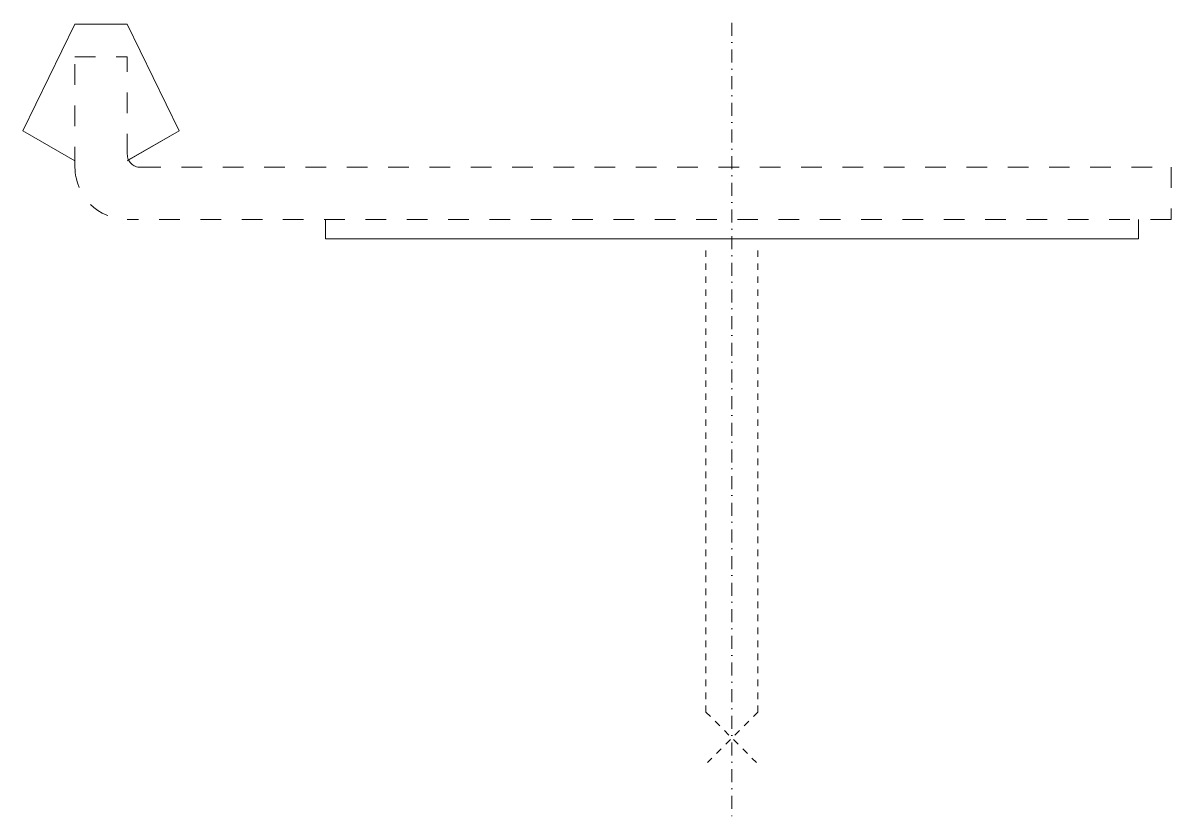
# Model space of a CAD drawing. Header units: metres. Extents: x -24 to 152, y -89 to 33.
import ezdxf

# ---------------------------------------------------------------- set-up
doc = ezdxf.new("R2010")
doc.units = ezdxf.units.M
for name, pattern in [('Dash', [6.35, 3.175, -3.175]), ('Streep 1_1', [2, 1, -1]), ('Streep-stip _ detail', [4, 2, -1, 0, -1])]:
    doc.linetypes.add(name, pattern=pattern)
doc.layers.add('A-DETL-GENF', color=92, linetype='Continuous', lineweight=18)

# ---------------------------------------------------------------- blocks, each defined once
blk = doc.blocks.new('20 HSB_vloeranker - 25x170 6x60-3186712-00_0 Basismaterialen')
at = {"layer": 'A-DETL-GENF'}
for p, q in [((-16, 33.01), (-24, 16.61)), ((-16, 33.01), (-24, 16.61)), ((-8, 33.01), (-16, 33.01)), ((-16, 33.01), (-12, 33.01)), ((-8, 33.01), (-12, 33.01)), ((0, 16.61), (-8, 33.01)), ((-8, 33.01), (0, 16.61)), ((-24, 16.61), (-16, 12.01)), ((-16, 12.01), (-24, 16.61)), ((-8, 12.01), (0, 16.61)), ((-7.77, 12.14), (0, 16.61)), ((22.5, 3), (22.5, 0)), ((147.5, 0), (147.5, 3)), ((22.5, 0), (147.5, 0))]:
    blk.add_line(p, q, dxfattribs=at)
at = {"layer": 'A-DETL-GENF', "linetype": 'Streep-stip _ detail', "lineweight": 13}
blk.add_line((85, 33.21), (85, -88.79), dxfattribs=at)
at = {"layer": 'A-DETL-GENF', "linetype": 'Dash'}
for p, q in [((-16, 11), (-16, 28)), ((-16, 28), (-7.96, 28)), ((-7.96, 13), (-7.96, 28)), ((-5.96, 11), (152.5, 11)), ((152.5, 11), (152.5, 3)), ((152.5, 3), (-8, 3))]:
    blk.add_line(p, q, dxfattribs=at)
at = {"layer": 'A-DETL-GENF', "linetype": 'Streep 1_1', "lineweight": 13}
for p, q in [((81, -1.79), (81, -72.79)), ((89, -1.79), (89, -72.79)), ((89, -72.79), (81, -80.79)), ((81, -72.79), (89, -80.79))]:
    blk.add_line(p, q, dxfattribs=at)
at = {"layer": 'A-DETL-GENF', "linetype": 'Dash'}
for centre, radius in [((-5.96, 13), 2), ((-8, 11), 8)]:
    blk.add_arc(centre, radius, 180, 270, dxfattribs=at)

msp = doc.modelspace()

# ---------------------------------------------------------------- block references
msp.add_blockref('20 HSB_vloeranker - 25x170 6x60-3186712-00_0 Basismaterialen', (0, 0))

doc.saveas('drawing.dxf')
